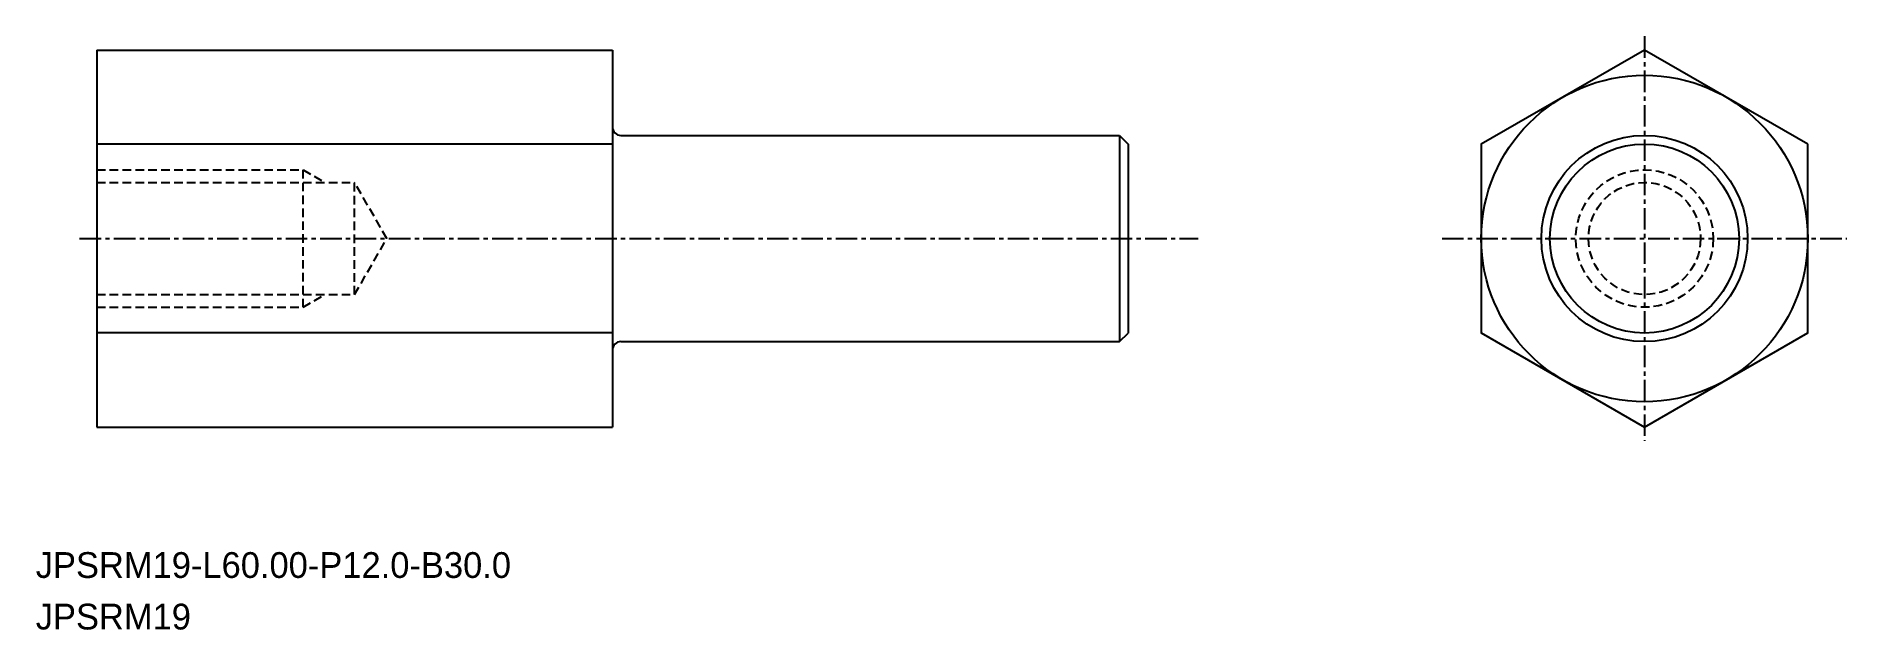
# Model space of a CAD drawing. Extents: x -1801 to -1695, y -641 to -607.
import ezdxf

# ---------------------------------------------------------------- set-up
doc = ezdxf.new("R2010")
doc.units = 0
doc.linetypes.add('CENTER', pattern=[2, 1.25, -0.25, 0.25, -0.25])
doc.linetypes.add('DASHED', pattern=[0.75, 0.5, -0.25])
doc.layers.get('0').update_dxf_attribs({"linetype": 'CONTINUOUS'})
doc.layers.add('CENTER', color=1, linetype='CENTER')

msp = doc.modelspace()

# ---------------------------------------------------------------- linework, layer by layer
at = {"color": 7, "linetype": 'CONTINUOUS'}
for p, q in [((-1797.02, -607.73), (-1797.02, -629.67)), ((-1797.02, -607.73), (-1767.02, -607.73)), ((-1767.02, -607.73), (-1767.02, -629.67)), ((-1737.52, -612.7), (-1737.52, -624.7)), ((-1737.02, -613.2), (-1737.02, -624.2)), ((-1797.02, -629.67), (-1767.02, -629.67))]:
    msp.add_line(p, q, dxfattribs=at)
for p, q in [((-1766.52, -612.7), (-1737.52, -612.7)), ((-1737.52, -612.7), (-1737.02, -613.2)), ((-1767.02, -613.21), (-1797.02, -613.21)), ((-1767.02, -624.18), (-1797.02, -624.18)), ((-1737.52, -624.7), (-1737.02, -624.2)), ((-1766.52, -624.7), (-1737.52, -624.7))]:
    msp.add_line(p, q)
at = {"color": 3, "linetype": 'DASHED'}
for p, q in [((-1797.02, -614.7), (-1785.02, -614.7)), ((-1785.02, -614.7), (-1783.74, -615.44)), ((-1785.02, -622.7), (-1785.02, -614.7)), ((-1797.02, -615.44), (-1782.02, -615.44)), ((-1782.02, -621.96), (-1782.02, -615.44)), ((-1780.14, -618.7), (-1782.02, -615.44)), ((-1782.02, -621.96), (-1780.14, -618.7)), ((-1797.02, -621.96), (-1782.02, -621.96)), ((-1785.02, -622.7), (-1783.74, -621.96)), ((-1797.02, -622.7), (-1785.02, -622.7))]:
    msp.add_line(p, q, dxfattribs=at)
msp.add_lwpolyline([(-1697.47, -613.21), (-1706.97, -607.73), (-1716.47, -613.21), (-1716.47, -624.18), (-1706.97, -629.67), (-1697.47, -624.18)], close=True)
at = {"linetype": 'CONTINUOUS'}
msp.add_circle((-1706.97, -618.7), 9.5, dxfattribs=at)
for radius in [6, 5.5]:
    msp.add_circle((-1706.97, -618.7), radius)
at = {"color": 3, "linetype": 'DASHED'}
for radius in [4, 3.26]:
    msp.add_circle((-1706.97, -618.7), radius, dxfattribs=at)
for centre, start, end in [((-1766.52, -612.2), 180, 270), ((-1766.52, -625.2), 90, 180)]:
    msp.add_arc(centre, 0.5, start, end)
at = {"color": 7, "linetype": 'CONTINUOUS'}
for p in [(-1797.02, -618.7), (-1767.02, -618.7)]:
    msp.add_point(p, dxfattribs=at)
at = {"layer": 'CENTER', "color": 1, "linetype": 'CENTER'}
for p, q in [((-1706.97, -606.93), (-1706.97, -630.47)), ((-1798.02, -618.7), (-1732.93, -618.7)), ((-1718.75, -618.7), (-1695.2, -618.7))]:
    msp.add_line(p, q, dxfattribs=at)

# ---------------------------------------------------------------- texts
for s, p in [('JPSRM19-L60.00-P12.0-B30.0', (-1800.57, -638.45)), ('JPSRM19', (-1800.57, -641.45))]:
    msp.add_text(s, height=1.5).set_placement(p)

doc.saveas('drawing.dxf')
